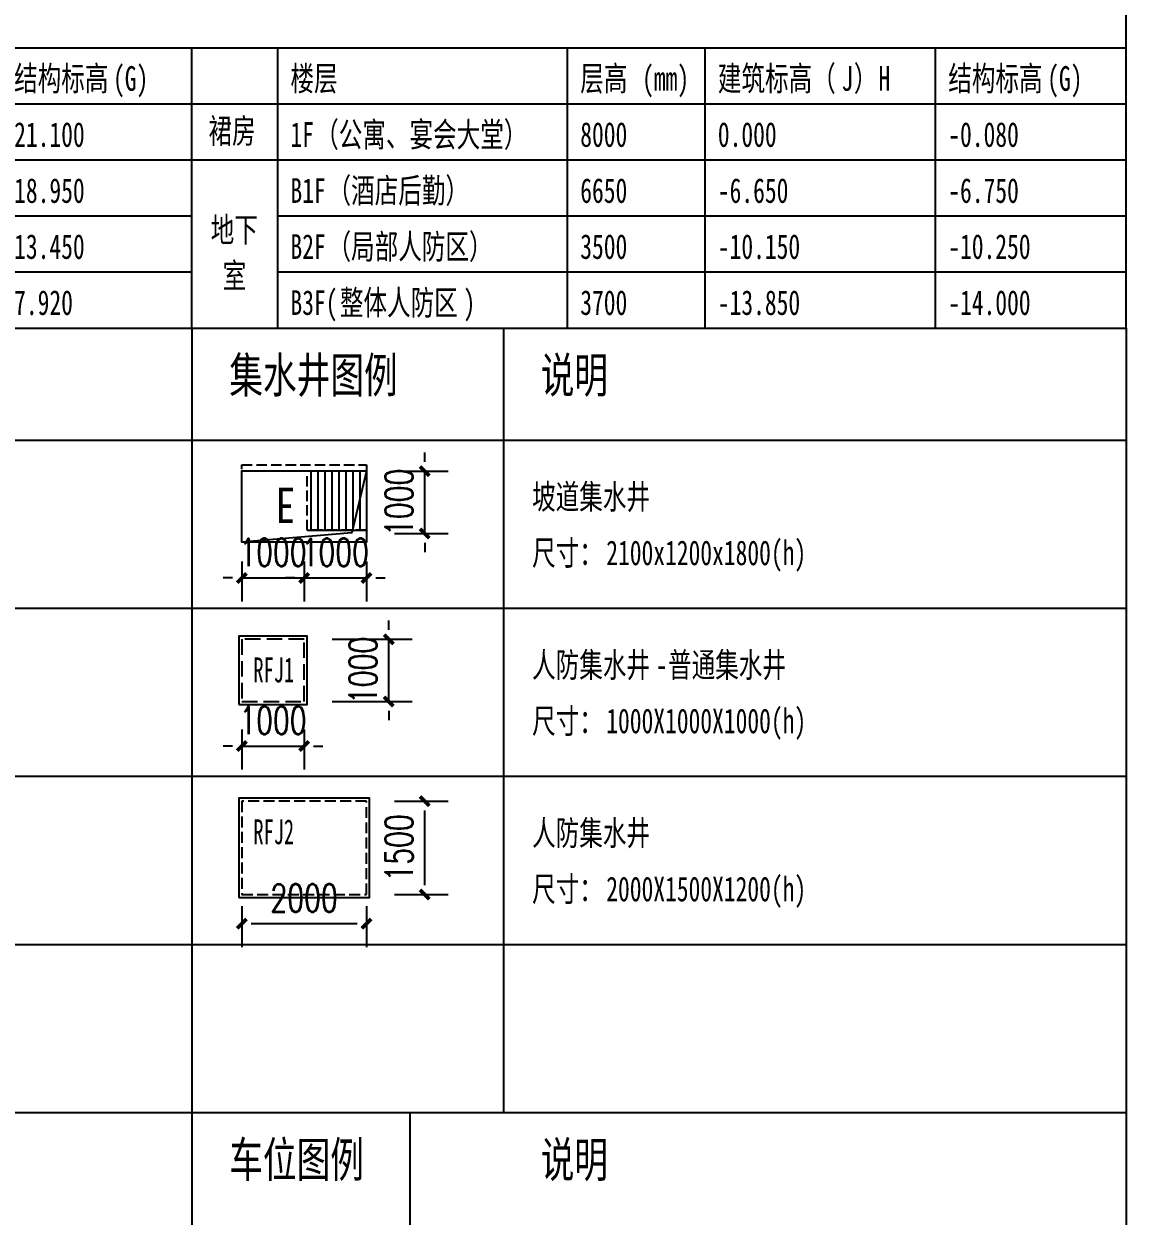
# Model space of a CAD drawing. Header units: millimetres. Extents: x 12325263 to 13848842, y -1463133 to 573208.
# Drawn here: x 12486542 to 12504242, y -1390774 to -1371622 of the extents above; entities that cross this region are included whole.
import ezdxf

# ---------------------------------------------------------------- set-up
doc = ezdxf.new("R2010")
doc.units = ezdxf.units.MM
doc.header["$LTSCALE"] = 1000
doc.linetypes.add('DASH', pattern=[0.35, 0.25, -0.1])
for name, color, linetype in [('A-ANNO-TEXT', 7, 'Continuous'), ('J-集水井', 40, 'Continuous'), ('PUB_DIM', 83, 'Continuous'), ('PUB_TAB', 7, 'Continuous'), ('WALL', 5, 'Continuous'), ('人防集水井', 62, 'Continuous')]:
    doc.layers.add(name, color=color, linetype=linetype)
doc.styles.add('-黑体', font='simhei.ttf')
doc.styles.add('_TCH_DIM_T3', font='SIMPLEX.shx', dxfattribs={"width": 0.7058823529411765, "bigfont": 'GBCBIG.shx'})
doc.styles.add('TITXV', font='', dxfattribs={"width": 0.7})
doc.styles.add('标注宋体', font='', dxfattribs={"width": 0.6})
doc.styles.get('TITXV').set_extended_font_data('SimSun')
doc.styles.get('标注宋体').set_extended_font_data('NSimSun')
doc.dimstyles.new('_TCH_ARCH&&150', dxfattribs={"dimtxt": 446.25, "dimasz": 150, "dimexe": 375, "dimexo": 450, "dimgap": 189.375, "dimtad": 1, "dimdec": 0, "dimzin": 0, "dimdsep": 46, "dimtxsty": '_TCH_DIM_T3', "dimblk": 'asdggshdfhsg_ArchTick', "dimcen": 0.09, "dimclrt": 7, "dimazin": 2, "dimtfac": 1, "dimtdec": 0, "dimtix": 1, "dimtmove": 2, "dimatfit": 3, "dimfxl": 1, "dimtolj": 1, "dimtzin": 0, "dimarcsym": 0})

# ---------------------------------------------------------------- blocks, each defined once
blk = doc.blocks.new('A$C03DE6003')
blk.add_lwpolyline([(30000.01317642815, 7199.997620685259), (0.01317642815411091, 7199.997620685259), (0.01317642815411091, 1799.997620685259), (30000.01317642815, 1799.997620685259)], close=True)
at = {"layer": 'PUB_TAB'}
for points in [[(-0.0001533422619104385, 6299.997620685259), (15000.01317642815, 6299.997620685259)], [(15000.01302308589, 6299.997620685259), (30000.02635285631, 6299.997620685259)], [(15000.01317642815, 1799.997620685259), (15000.01317642815, 6299.997620685259)], [(16370.89475936815, 6299.997620685259), (16370.89475936815, 1799.997620685259)], [(21024.48363359272, 6299.997620685259), (21024.48363359272, 1799.997620685259)], [(23233.91670220718, 6299.997620685259), (23233.91670220718, 1799.997620685259)], [(26934.01273988932, 6299.997620685259), (26934.01273988932, 1799.997620685259)], [(-0.0001533422619104385, 5399.997620685259), (15000.01317642815, 5399.997620685259)], [(-0.0001533422619104385, 5399.997620685259), (15000.01317642815, 5399.997620685259)], [(15000.01302308589, 5399.997620685259), (30000.02635285631, 5399.997620685259)], [(15000.01302308589, 5399.997620685259), (30000.02635285631, 5399.997620685259)], [(15000.01302308589, 5399.997620685259), (30000.02635285631, 5399.997620685259)], [(-0.0001533422619104385, 4499.997620685259), (15000.01317642815, 4499.997620685259)], [(15000.01317642815, 4499.997620685492), (30000.02635285631, 4499.997620685492)], [(1370.881582939997, 3599.997620685259), (15000.01317642815, 3599.997620685259)], [(16370.89475936815, 3599.997620685492), (30000.02635285631, 3599.997620685492)], [(1370.881582939997, 2699.997620685259), (15000.01317642815, 2699.997620685259)], [(16370.89475936815, 2699.997620685492), (30000.02635285631, 2699.997620685492)], [(1370.881582939997, 1799.997620685259), (15000.01317642815, 1799.997620685259)]]:
    blk.add_lwpolyline(points, dxfattribs=at)
at = {"layer": 'PUB_TAB', "style": 'TITXV', "width": 0.7}
for s, p in [('结构标高', (12143.99956346117, 5609.997620685259)), ('(G)', (13731.84766472699, 5609.997620685259)), ('楼层', (16580.89475936815, 5609.997620685259)), ('层高', (21234.48363359272, 5609.997620685259)), ('(mm)', (22226.88869688386, 5609.997620685259)), ('建筑标高（', (23443.91670220718, 5609.997620685259)), ('J', (25428.72682878945, 5609.997620685259)), ('）', (25627.20784144769, 5609.997620685259)), ('H', (26024.16986676414, 5609.997620685259)), ('结构标高', (27144.01273988932, 5609.997620685259)), ('(G)', (28731.86084115515, 5609.997620685259)), ('裙房', (15264.66933331903, 4767.497620685259)), ('（公寓、宴会大堂）', (16977.85678468461, 4709.997620685259)), ('21.100', (12143.99956346117, 4709.997620685259)), ('1F', (16580.89475936815, 4709.997620685259)), ('8000', (21234.48363359272, 4709.997620685259)), ('0.000', (23443.91670220718, 4709.997620685259)), ('-0.080', (27144.01273988932, 4709.997620685259)), ('（酒店后勤）', (17176.33779734284, 3809.997620685492)), ('18.950', (12143.99956346117, 3809.997620685259)), ('B1F', (16580.89475936815, 3809.997620685492)), ('6650', (21234.48363359272, 3809.997620685492)), ('-6.650', (23443.91670220718, 3809.997620685492)), ('-6.750', (27144.01273988932, 3809.997620685492)), ('地下', (15299.86317392744, 3179.997620685492)), ('13.450', (12143.99956346117, 2909.997620685259)), ('B2F', (16580.89475936815, 2909.997620685492)), ('（局部人防区）', (17176.33779734284, 2909.997620685492)), ('3500', (21234.48363359272, 2909.997620685492)), ('-10.150', (23443.91670220718, 2909.997620685492)), ('-10.250', (27144.01273988932, 2909.997620685492)), ('室', (15492.65853257723, 2444.997620685492)), ('7.920', (12143.99956346117, 2009.997620685259)), ('B3F(', (16580.89475936815, 2009.997620685492)), ('整体人防区', (17374.81881000106, 2009.997620685492)), (')', (19359.62893658334, 2009.997620685492)), ('3700', (21234.48363359272, 2009.997620685492)), ('-13.850', (23443.91670220718, 2009.997620685492)), ('-14.000', (27144.01273988932, 2009.997620685492))]:
    blk.add_text(s, height=396.5189873417722, dxfattribs=at).set_placement(p)
blk = doc.blocks.new('adsgsdfgf')
blk.add_blockref('A$C03DE6003', (-31500.01317626797, 28050.00237931474))
blk = doc.blocks.new('A$C57FA15D2')
at = {"layer": 'J-集水井', "linetype": 'DASH'}
h = blk.add_hatch(dxfattribs=at)
h.set_pattern_fill('ANSI32', color=98, scale=35.56404513457952, angle=397.0951236693456, style=0)
h.set_pattern_definition([(90, (1308835302.677012, -748105705.3686277), (-169.373764953435, 2.788251956220581e-09), []), (90, (1308835359.134958, -748105648.9106816), (-169.373764953435, 2.788251956220581e-09), [])])
h.paths.add_polyline_path([(1564.817175259814, 284.5116115482524), (1564.817175259814, 1707.073505199281), (2987.378980642185, 1707.073505284032), (2987.378980642185, 284.5116115482524)])
at = {"layer": 'J-集水井', "color": 251, "linetype": 'DASH'}
blk.add_lwpolyline([(-0.0008104927837848663, 1849.32960103103), (2987.378980811685, 1849.329598317621), (2987.378980981186, -0.0007549549918621778), (-0.0008104927837848663, -0.0007519025821238756)], close=True, dxfattribs=at)
at = {"layer": 'J-集水井'}
for points in [[(-0.0008186325430870056, 1707.073416761821), (2987.378960631788, 1707.073419983964), (2987.378980811685, -0.0007502066437155008), (-0.0008004866540431976, -0.0007525808177888393), (-0.0008186325430870056, 1707.073416931555)], [(2987.378960631788, 1707.073419983964), (2636.548632232472, 222.5632341902237), (-0.0008004866540431976, -0.0007525808177888393)], [(2987.378980811685, -0.0007533440366387367), (-0.0008111707866191864, -0.0007491891738027334), (-0.0008079484105110168, 1707.073417101055), (2987.378945199773, 1707.073416761821), (2987.378980811685, -0.0007533440366387367)]]:
    blk.add_lwpolyline(points, dxfattribs=at)
at = {"layer": 'J-集水井', "color": 98, "linetype": 'DASH'}
blk.add_lwpolyline([(1564.817175259814, 284.5116115482524), (1564.817175259814, 1707.073505199281), (2987.378980642185, 1707.073505284032), (2987.378980642185, 284.5116115482524)], close=True, dxfattribs=at)
at = {"layer": 'WALL'}
for points in [[(1564.817175429314, 1707.073416931555), (2987.378945369273, 1707.07335486426)], [(1564.817113531753, 284.5116115482524), (2987.378883132711, 284.5115494811907)]]:
    blk.add_lwpolyline(points, dxfattribs=at)
at = {"layer": 'J-集水井', "color": 7, "style": '-黑体', "text_generation_flag": 4, "width": 0.7999999971539479}
blk.add_text('E', height=853.53708319443, rotation=359.9999960520311, dxfattribs=at).set_placement((813.2145146615803, 1308.742164274212))
blk = doc.blocks.new('A$C620A146A')
at = {"layer": '人防集水井'}
blk.add_lwpolyline([(-71.15163641795516, -71.12916529807262), (2916.228154096752, -71.14230209984817), (2916.241291273385, 2204.956585783279), (-71.13849924132228, 2204.969723330811)], close=True, dxfattribs=at)
at = {"layer": '人防集水井', "linetype": 'DASH'}
blk.add_lwpolyline([(-0.02294901758432388, -0.001672168727964163), (2845.100660983473, -0.01361471554264426), (2845.112603865564, 2133.829092686763), (-0.01100613176822662, 2133.841035912512)], close=True, dxfattribs=at)
at = {"layer": '人防集水井', "style": '标注宋体', "width": 0.6}
blk.add_text('RFJ2', height=569.0247220778614, rotation=359.9995189760933, dxfattribs=at).set_placement((264.4983653090894, 1150.283701061038))
blk = doc.blocks.new('asdgagRFJ1')
at = {"layer": '人防集水井'}
blk.add_lwpolyline([(-50, -1050.00000025006), (1049.999999761581, -1049.999999987893), (1049.999999761581, 49.99999974993989), (-50, 50.00000001210719)], close=True, dxfattribs=at)
at = {"layer": '人防集水井', "linetype": 'DASH'}
blk.add_lwpolyline([(0, -1000.000000238419), (999.9999997615814, -1000), (999.9999997615814, -2.384185791015625e-07), (0, 0)], close=True, dxfattribs=at)
at = {"layer": '人防集水井', "style": '标注宋体', "width": 0.6}
blk.add_text('RFJ1', height=400, dxfattribs=at).set_placement((185.9445598525926, -691.3971052645938))
blk = doc.blocks.new('asdggshdfhsg_ArchTick')
at = {"color": 0, "linetype": 'ByBlock', "const_width": 0.4}
blk.add_lwpolyline([(-0.5, -0.5), (0.5, 0.5)], dxfattribs=at)
blk = doc.blocks.new('*D5412')
at = {"layer": 'Defpoints', "color": 0, "transparency": 16777216}
for p in [(17799.99906042218, 10299.99920347333), (18736.60206627124, 10299.99920347333), (17799.99906042218, 9299.999203592539)]:
    blk.add_point(p, dxfattribs=at)
at = {"layer": 'PUB_DIM', "color": 0, "lineweight": -2, "transparency": 16777216}
for p, q in [((18736.60206627124, 10449.99920347333), (18736.60206627124, 10599.99920347333)), ((18249.99906042218, 10299.99920347333), (19111.60206627124, 10299.99920347333)), ((18736.60206627124, 9299.999203592539), (18736.60206627124, 10299.99920347333)), ((18249.99906042218, 9299.999203592539), (19111.60206627124, 9299.999203592539)), ((18736.60206627124, 9149.999203592539), (18736.60206627124, 8999.999203592539))]:
    blk.add_line(p, q, dxfattribs=at)
at = {"layer": 'PUB_DIM', "color": 0, "lineweight": -2, "transparency": 16777216, "xscale": 150, "yscale": 150, "zscale": 150}
for p, rotation in [((18736.60206627124, 10299.99920347333), 270), ((18736.60206627124, 9299.999203592539), 90)]:
    blk.add_blockref('asdggshdfhsg_ArchTick', p, dxfattribs=dict(at, rotation=rotation))
at = {"layer": 'PUB_DIM', "color": 7, "transparency": 16777216, "insert": (18324.10206627124, 9799.999203532936), "char_height": 446.25, "attachment_point": 5, "rotation": 90, "style": '_TCH_DIM_T3'}
blk.add_mtext('\\A1;1000', dxfattribs=at)
blk = doc.blocks.new('*D5413')
at = {"layer": 'Defpoints', "color": 0, "transparency": 16777216}
for p in [(15799.99906010367, 9299.999204069376), (16800.00011862442, 9299.999203830956), (16800.00011862442, 8584.70621222118)]:
    blk.add_point(p, dxfattribs=at)
at = {"layer": 'PUB_DIM', "color": 0, "lineweight": -2, "transparency": 16777216}
for p, q in [((15799.99906010367, 8849.999204069376), (15799.99906010367, 8209.70621222118)), ((16800.00011862442, 8849.999203830956), (16800.00011862442, 8209.70621222118)), ((15649.99906010367, 8584.70621222118), (15499.99906010367, 8584.70621222118)), ((15799.99906010367, 8584.70621222118), (16800.00011862442, 8584.70621222118)), ((16950.00011862442, 8584.70621222118), (17100.00011862442, 8584.70621222118))]:
    blk.add_line(p, q, dxfattribs=at)
at = {"layer": 'PUB_DIM', "color": 0, "lineweight": -2, "transparency": 16777216, "xscale": 150, "yscale": 150, "zscale": 150}
blk.add_blockref('asdggshdfhsg_ArchTick', (15799.99906010367, 8584.70621222118), dxfattribs=at)
at = {"layer": 'PUB_DIM', "color": 0, "lineweight": -2, "transparency": 16777216, "xscale": 150, "yscale": 150, "zscale": 150, "rotation": 180}
blk.add_blockref('asdggshdfhsg_ArchTick', (16800.00011862442, 8584.70621222118), dxfattribs=at)
at = {"layer": 'PUB_DIM', "color": 7, "transparency": 16777216, "insert": (16299.99958936404, 8997.20621222118), "char_height": 446.25, "attachment_point": 5, "style": '_TCH_DIM_T3'}
blk.add_mtext('\\A1;1000', dxfattribs=at)
blk = doc.blocks.new('*D5414')
at = {"layer": 'Defpoints', "color": 0, "transparency": 16777216}
for p in [(16800.00011862442, 9299.999203830956), (17799.99906018563, 9299.999203592537), (17799.99906018563, 8584.706211982759)]:
    blk.add_point(p, dxfattribs=at)
at = {"layer": 'PUB_DIM', "color": 0, "lineweight": -2, "transparency": 16777216}
for p, q in [((16800.00011862442, 8849.999203830956), (16800.00011862442, 8209.706211982759)), ((17799.99906018563, 8849.999203592537), (17799.99906018563, 8209.706211982759)), ((16650.00011862442, 8584.706211982759), (16500.00011862442, 8584.706211982759)), ((16800.00011862442, 8584.706211982759), (17799.99906018563, 8584.706211982759)), ((17949.99906018563, 8584.706211982759), (18099.99906018563, 8584.706211982759))]:
    blk.add_line(p, q, dxfattribs=at)
at = {"layer": 'PUB_DIM', "color": 0, "lineweight": -2, "transparency": 16777216, "xscale": 150, "yscale": 150, "zscale": 150}
blk.add_blockref('asdggshdfhsg_ArchTick', (16800.00011862442, 8584.706211982759), dxfattribs=at)
at = {"layer": 'PUB_DIM', "color": 0, "lineweight": -2, "transparency": 16777216, "xscale": 150, "yscale": 150, "zscale": 150, "rotation": 180}
blk.add_blockref('asdggshdfhsg_ArchTick', (17799.99906018563, 8584.706211982759), dxfattribs=at)
at = {"layer": 'PUB_DIM', "color": 7, "transparency": 16777216, "insert": (17299.99958940502, 8997.206211982759), "char_height": 446.25, "attachment_point": 5, "style": '_TCH_DIM_T3'}
blk.add_mtext('\\A1;1000', dxfattribs=at)
blk = doc.blocks.new('*D5423')
at = {"layer": 'Defpoints', "color": 0, "transparency": 16777216}
for p in [(16799.9990614634, 7599.999203949934), (18159.16877449118, 7599.999203949934), (16799.9990614634, 6599.9992029313)]:
    blk.add_point(p, dxfattribs=at)
at = {"layer": 'PUB_DIM', "color": 0, "lineweight": -2, "transparency": 16777216}
for p, q in [((18159.16877449118, 7749.999203949934), (18159.16877449118, 7899.999203949934)), ((17249.9990614634, 7599.999203949934), (18534.16877449118, 7599.999203949933)), ((18159.16877449118, 6599.9992029313), (18159.16877449118, 7599.999203949934)), ((17249.9990614634, 6599.9992029313), (18534.16877449118, 6599.999202931299)), ((18159.16877449118, 6449.9992029313), (18159.16877449118, 6299.9992029313))]:
    blk.add_line(p, q, dxfattribs=at)
at = {"layer": 'PUB_DIM', "color": 0, "lineweight": -2, "transparency": 16777216, "xscale": 150, "yscale": 150, "zscale": 150}
for p, rotation in [((18159.16877449118, 7599.999203949934), 270), ((18159.16877449118, 6599.9992029313), 90)]:
    blk.add_blockref('asdggshdfhsg_ArchTick', p, dxfattribs=dict(at, rotation=rotation))
at = {"layer": 'PUB_DIM', "color": 7, "transparency": 16777216, "insert": (17746.66877449118, 7099.99920344062), "char_height": 446.25, "attachment_point": 5, "rotation": 90, "style": '_TCH_DIM_T3'}
blk.add_mtext('\\A1;1000', dxfattribs=at)
blk = doc.blocks.new('*D5424')
at = {"layer": 'Defpoints', "color": 0, "transparency": 16777216}
for p in [(15799.99906010367, 6599.999203595333), (16799.9990614634, 6599.999203356913), (16799.9990614634, 5884.706212221179)]:
    blk.add_point(p, dxfattribs=at)
at = {"layer": 'PUB_DIM', "color": 0, "lineweight": -2, "transparency": 16777216}
for p, q in [((15799.99906010367, 6149.999203595333), (15799.99906010367, 5509.706212221179)), ((16799.9990614634, 6149.999203356913), (16799.9990614634, 5509.706212221179)), ((15649.99906010367, 5884.706212221179), (15499.99906010367, 5884.706212221179)), ((15799.99906010367, 5884.706212221179), (16799.9990614634, 5884.706212221179)), ((16949.9990614634, 5884.706212221179), (17099.9990614634, 5884.706212221179))]:
    blk.add_line(p, q, dxfattribs=at)
at = {"layer": 'PUB_DIM', "color": 0, "lineweight": -2, "transparency": 16777216, "xscale": 150, "yscale": 150, "zscale": 150}
blk.add_blockref('asdggshdfhsg_ArchTick', (15799.99906010367, 5884.706212221179), dxfattribs=at)
at = {"layer": 'PUB_DIM', "color": 0, "lineweight": -2, "transparency": 16777216, "xscale": 150, "yscale": 150, "zscale": 150, "rotation": 180}
blk.add_blockref('asdggshdfhsg_ArchTick', (16799.9990614634, 5884.706212221179), dxfattribs=at)
at = {"layer": 'PUB_DIM', "color": 7, "transparency": 16777216, "insert": (16299.99906078354, 6297.206212221179), "char_height": 446.25, "attachment_point": 5, "style": '_TCH_DIM_T3'}
blk.add_mtext('\\A1;1000', dxfattribs=at)
blk = doc.blocks.new('*D5425')
at = {"layer": 'Defpoints', "color": 0, "transparency": 16777216}
for p in [(17799.99411327764, 4999.990808031056), (18736.59711912833, 4999.990808031055), (17799.99411327764, 3499.990807865746)]:
    blk.add_point(p, dxfattribs=at)
at = {"layer": 'PUB_DIM', "color": 0, "lineweight": -2, "transparency": 16777216}
for p, q in [((18249.99411327764, 4999.990808031056), (19111.59711912833, 4999.990808031055)), ((18736.59711912833, 3649.990807865746), (18736.59711912833, 4849.990808031055)), ((18249.99411327764, 3499.990807865746), (19111.59711912833, 3499.990807865746))]:
    blk.add_line(p, q, dxfattribs=at)
at = {"layer": 'PUB_DIM', "color": 0, "lineweight": -2, "transparency": 16777216, "xscale": 150, "yscale": 150, "zscale": 150}
for p, rotation in [((18736.59711912833, 4999.990808031055), 90), ((18736.59711912833, 3499.990807865746), 270)]:
    blk.add_blockref('asdggshdfhsg_ArchTick', p, dxfattribs=dict(at, rotation=rotation))
at = {"layer": 'PUB_DIM', "color": 7, "transparency": 16777216, "insert": (18324.09711912833, 4249.990807948404), "char_height": 446.25, "attachment_point": 5, "rotation": 90, "style": '_TCH_DIM_T3'}
blk.add_mtext('\\A1;1500', dxfattribs=at)
blk = doc.blocks.new('*D5426')
at = {"layer": 'Defpoints', "color": 0, "transparency": 16777216}
for p in [(15799.99906010553, 3760.863313991809), (17799.98717801645, 3760.863313514973), (17799.98717801645, 3032.489438730293)]:
    blk.add_point(p, dxfattribs=at)
at = {"layer": 'PUB_DIM', "color": 0, "lineweight": -2, "transparency": 16777216}
for p, q in [((15799.99906010553, 3310.863313991809), (15799.99906010553, 2657.489438730293)), ((17799.98717801645, 3310.863313514973), (17799.98717801645, 2657.489438730293)), ((15949.99906010553, 3032.489438730293), (17649.98717801645, 3032.489438730293))]:
    blk.add_line(p, q, dxfattribs=at)
at = {"layer": 'PUB_DIM', "color": 0, "lineweight": -2, "transparency": 16777216, "xscale": 150, "yscale": 150, "zscale": 150, "rotation": 180}
blk.add_blockref('asdggshdfhsg_ArchTick', (15799.99906010553, 3032.489438730293), dxfattribs=at)
at = {"layer": 'PUB_DIM', "color": 0, "lineweight": -2, "transparency": 16777216, "xscale": 150, "yscale": 150, "zscale": 150}
blk.add_blockref('asdggshdfhsg_ArchTick', (17799.98717801645, 3032.489438730293), dxfattribs=at)
at = {"layer": 'PUB_DIM', "color": 7, "transparency": 16777216, "insert": (16799.99311906099, 3444.989438730293), "char_height": 446.25, "attachment_point": 5, "style": '_TCH_DIM_T3'}
blk.add_mtext('\\A1;2000', dxfattribs=at)
blk = doc.blocks.new('A$C2E211B97')
for p, q in [((-0.0009396970272064209, 12600.00141459983), (29999.99906030297, 12600.00141459983)), ((14999.99906030297, 12600.00141459983), (14999.99906030297, -5399.998585399939)), ((18499.99906030297, 12600.00141459983), (18499.99906030297, -5399.998585399939))]:
    blk.add_line(p, q)
blk.add_lwpolyline([(-0.0009396970272064209, -5399.998585400172), (-0.0009396970272064209, 12600.00141459983), (29999.99906030297, 12600.00141459983), (29999.99906030297, -5399.998585400172)])
at = {"layer": 'A-ANNO-TEXT', "color": 2, "style": 'TITXV', "width": 0.7}
for s, p in [('车位图例', (15598.8963045422, 11560.23680179659)), ('说明', (20598.8963045422, 11560.23680179659))]:
    blk.add_text(s, height=566.4556962025316, dxfattribs=at).set_placement(p)
blk = doc.blocks.new('A$C20AC37F1')
for p, q in [((-0.0009396970272064209, 12599.99920371175), (29999.99906030297, 12599.99920371175)), ((14999.99906030297, 12599.99920371175), (14999.99906030297, -0.0007962882518768311)), ((19999.99906030297, 12599.99920371175), (19999.99906030297, -0.0007962882518768311)), ((-0.0009396970272064209, 10799.99920371175), (29999.99906030297, 10799.99920371175)), ((-0.0009396970272064209, 8099.999203711748), (29999.99906030297, 8099.999203711748)), ((-0.0009396970272064209, 5399.999203711748), (29999.99906030297, 5399.999203711748)), ((-0.0009396970272064209, 2699.999203711748), (29999.99906030297, 2699.999203711748)), ((-0.0009396970272064209, -0.0007962882518768311), (29999.99906030297, -0.0007962882518768311))]:
    blk.add_line(p, q)
blk.add_lwpolyline([(-0.0009396970272064209, -0.0007962882518768311), (-0.0009396970272064209, 12599.99920371175), (29999.99906030297, 12599.99920371175), (29999.99906030297, -0.0007962882518768311)])
for name, p, xscale, yscale, zscale in [('A$C57FA15D2', (15800.00174230523, 9161.905789496843), 0.6694822888925578, 0.6694822888925578, 0.6694822888925578), ('A$C620A146A', (15800.00185039267, 3500.00037886668), 0.7029571554278916, 0.7029571554278916, 0.7029571554278916)]:
    blk.add_blockref(name, p, dxfattribs=dict(xscale=xscale, yscale=yscale, zscale=zscale))
at = {"layer": '人防集水井', "linetype": 'DASH', "rotation": 359.9995189825989}
blk.add_blockref('asdgagRFJ1', (15799.99905999564, 7599.999204273336), dxfattribs=at)
at = {"layer": 'A-ANNO-TEXT', "color": 2, "style": 'TITXV', "width": 0.7}
for s, p in [('集水井图例', (15598.8963045422, 11560.23459090851)), ('说明', (20598.8963045422, 11560.23459090851))]:
    blk.add_text(s, height=566.4556962025316, dxfattribs=at).set_placement(p)
at = {"layer": 'A-ANNO-TEXT', "style": 'TITXV', "width": 0.7}
for s, p in [('坡道集水井', (20461.13912179135, 9690.997915524058)), ('尺寸：', (20461.13912179135, 8790.997915524058)), ('2100x1200x1800(h)', (21652.02519774071, 8790.997915524058)), ('人防集水井', (20461.13912179135, 6990.997915524058)), ('普通集水井', (22644.43026103186, 6990.997915524058)), ('-', (22445.94924837362, 6990.997915524058)), ('尺寸：', (20461.13912179135, 6090.997915524058)), ('1000X1000X1000(h)', (21652.02519774071, 6090.997915524058)), ('人防集水井', (20461.13912179135, 4290.997915524058)), ('尺寸：', (20461.13912179135, 3390.997915524058)), ('2000X1500X1200(h)', (21652.02519774071, 3390.997915524058))]:
    blk.add_text(s, height=396.5189873417722, dxfattribs=at).set_placement(p)
at = {"layer": 'PUB_DIM'}
for p1, p2, distance, picture, middle in [((17799.99906042218, 9299.999203592539), (17799.99906042218, 10299.99920347333), -936.6030058490614, '*D5412', (18324.10206627124, 9799.999203532936)), ((15799.99906010367, 9299.999204069376), (16800.00011862442, 9299.999203830956), -715.2929916097764, '*D5413', (16299.99958936404, 8997.20621222118)), ((16800.00011862442, 9299.999203830956), (17799.99906018563, 9299.999203592537), -715.2929916097783, '*D5414', (17299.99958940502, 8997.206211982759)), ((16799.9990614634, 6599.9992029313), (16799.9990614634, 7599.999203949934), -1359.169713027779, '*D5423', (17746.66877449118, 7099.99920344062)), ((15799.99906010367, 6599.999203595333), (16799.9990614634, 6599.999203356913), -715.2929911357342, '*D5424', (16299.99906078354, 6297.206212221179)), ((17799.99411327764, 3499.990807865746), (17799.99411327764, 4999.990808031056), -936.6030058506911, '*D5425', (18324.09711912833, 4249.990807948404)), ((15799.99906010553, 3760.863313991809), (17799.98717801645, 3760.863313514973), -728.3738747846801, '*D5426', (16799.99311906099, 3444.989438730293))]:
    dim = blk.add_aligned_dim(p1=p1, p2=p2, distance=distance, dimstyle='_TCH_ARCH&&150', dxfattribs=at)
    dim.commit()
    dim.dimension.update_dxf_attribs({"geometry": picture, "text_midpoint": middle})

msp = doc.modelspace()

# ---------------------------------------------------------------- block references
for name, p in [('adsgsdfgf', (12505741.55586833, -1406357.969702356)), ('A$C20AC37F1', (12474241.55680818, -1389107.968906068)), ('A$C2E211B97', (12474241.55680818, -1401707.971116956))]:
    msp.add_blockref(name, p)

doc.saveas('drawing.dxf')
